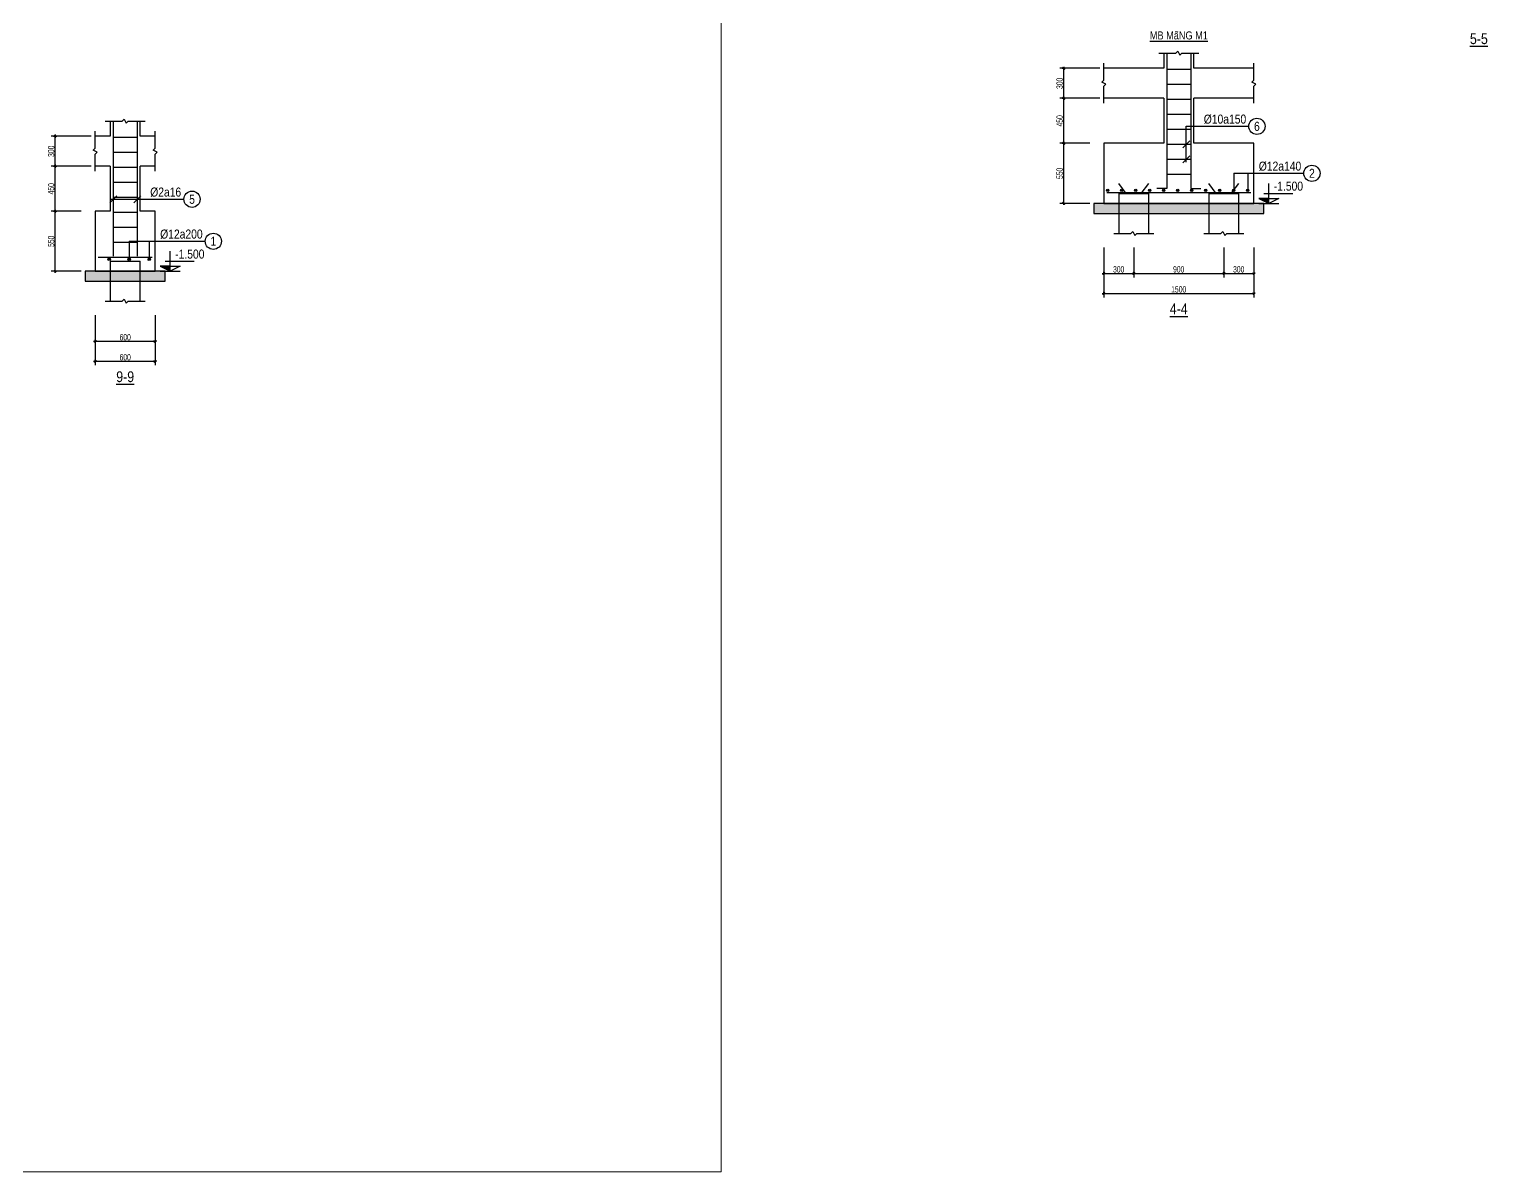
# Model space of a CAD drawing. Header units: millimetres. Extents: x 2451 to 189599, y 100744 to 200848.
# Drawn here: x 173695 to 188276, y 159902 to 171325 of the extents above; entities that cross this region are included whole.
import ezdxf
from ezdxf.enums import TextEntityAlignment as Align

# ---------------------------------------------------------------- set-up
doc = ezdxf.new("R2010")
doc.units = ezdxf.units.MM
for name, color, linetype in [('DIM', 1, 'Continuous'), ('STEEL', 4, 'Continuous'), ('TEXT', 7, 'Continuous')]:
    doc.layers.add(name, color=color, linetype=linetype)
doc.layers.add('TEXT NHỎ KC Dim - Ghi chú', color=3, linetype='Continuous', lineweight=18)
doc.styles.add('ARIAL', font='', dxfattribs={"width": 0.75})
doc.styles.add('ARIALH', font='', dxfattribs={"width": 0.75})
doc.styles.add('VNARIALH', font='', dxfattribs={"width": 0.75})
doc.styles.get('ARIAL').set_extended_font_data('RD Arial Narrow E')
doc.styles.get('ARIALH').set_extended_font_data('RD Arial NarrowH')
doc.styles.get('VNARIALH').set_extended_font_data('RD Arial NarrowH')
doc.dimstyles.new('DIM11', dxfattribs={"dimtxt": 63, "dimasz": 10.5, "dimexe": 40, "dimexo": 40, "dimgap": 7.875, "dimtad": 1, "dimdec": 0, "dimzin": 0, "dimdsep": 46, "dimtxsty": 'ARIAL', "dimblk": 'GACHCHEO', "dimcen": 0.09, "dimclre": 1, "dimclrt": 2, "dimadec": 0, "dimazin": 0, "dimtfac": 1, "dimtdec": 4, "dimtmove": 0, "dimatfit": 0, "dimldrblk": 'GACHCHEO', "dimfxl": 1, "dimtolj": 1, "dimtzin": 0, "dimarcsym": 0})

# ---------------------------------------------------------------- blocks, each defined once
blk = doc.blocks.new('GACHCHEO')
at = {"layer": 'DIM'}
for p, q in [((1.5, 0), (-1.5, 0)), ((0, 1.5), (0, -1.5))]:
    blk.add_line(p, q, dxfattribs=at)
at = {"layer": 'DIM', "color": 3}
blk.add_line((-1, -1), (1, 1), dxfattribs=at)
blk = doc.blocks.new('*D368')
at = {"layer": 'DEFPOINTS', "color": 0, "transparency": 16777216}
for p in [(184036, 170184), (184336, 170184), (184336, 169584)]:
    blk.add_point(p, dxfattribs=at)
at = {"layer": 'TEXT', "color": 1, "lineweight": -2, "transparency": 16777216}
for p, q in [((184296, 170184), (183996, 170184)), ((184296, 169584), (183996, 169584))]:
    blk.add_line(p, q, dxfattribs=at)
at = {"layer": 'TEXT', "color": 0, "lineweight": -2, "transparency": 16777216}
blk.add_line((184036, 169595), (184036, 170174), dxfattribs=at)
at = {"layer": 'TEXT', "color": 0, "lineweight": -2, "transparency": 16777216, "xscale": 10.5, "yscale": 10.5, "zscale": 10.5}
for p, rotation in [((184036, 170184), 90), ((184036, 169584), 270)]:
    blk.add_blockref('GACHCHEO', p, dxfattribs=dict(at, rotation=rotation))
at = {"layer": 'TEXT', "color": 2, "transparency": 16777216, "insert": (183996, 169884), "char_height": 63, "attachment_point": 5, "rotation": 90, "style": 'ARIAL'}
blk.add_mtext('\\A1;550', dxfattribs=at)
blk = doc.blocks.new('*D369')
at = {"layer": 'DEFPOINTS', "color": 0, "transparency": 16777216}
for p in [(184436, 169184), (184736, 169184), (184736, 168884)]:
    blk.add_point(p, dxfattribs=at)
at = {"layer": 'TEXT', "color": 1, "lineweight": -2, "transparency": 16777216}
for p, q in [((184436, 169144), (184436, 168844)), ((184736, 169144), (184736, 168844))]:
    blk.add_line(p, q, dxfattribs=at)
at = {"layer": 'TEXT', "color": 0, "lineweight": -2, "transparency": 16777216}
blk.add_line((184447, 168884), (184726, 168884), dxfattribs=at)
at = {"layer": 'TEXT', "color": 0, "lineweight": -2, "transparency": 16777216, "xscale": 10.5, "yscale": 10.5, "zscale": 10.5, "rotation": 180}
blk.add_blockref('GACHCHEO', (184436, 168884), dxfattribs=at)
at = {"layer": 'TEXT', "color": 0, "lineweight": -2, "transparency": 16777216, "xscale": 10.5, "yscale": 10.5, "zscale": 10.5}
blk.add_blockref('GACHCHEO', (184736, 168884), dxfattribs=at)
at = {"layer": 'TEXT', "color": 2, "transparency": 16777216, "insert": (184586, 168924), "char_height": 63, "attachment_point": 5, "style": 'ARIAL'}
blk.add_mtext('\\A1;300', dxfattribs=at)
blk = doc.blocks.new('*D370')
at = {"layer": 'DEFPOINTS', "color": 0, "transparency": 16777216}
for p in [(184736, 169184), (185636, 169184), (185636, 168884)]:
    blk.add_point(p, dxfattribs=at)
at = {"layer": 'TEXT', "color": 1, "lineweight": -2, "transparency": 16777216}
for p, q in [((184736, 169144), (184736, 168844)), ((185636, 169144), (185636, 168844))]:
    blk.add_line(p, q, dxfattribs=at)
at = {"layer": 'TEXT', "color": 0, "lineweight": -2, "transparency": 16777216}
blk.add_line((184747, 168884), (185626, 168884), dxfattribs=at)
at = {"layer": 'TEXT', "color": 0, "lineweight": -2, "transparency": 16777216, "xscale": 10.5, "yscale": 10.5, "zscale": 10.5, "rotation": 180}
blk.add_blockref('GACHCHEO', (184736, 168884), dxfattribs=at)
at = {"layer": 'TEXT', "color": 0, "lineweight": -2, "transparency": 16777216, "xscale": 10.5, "yscale": 10.5, "zscale": 10.5}
blk.add_blockref('GACHCHEO', (185636, 168884), dxfattribs=at)
at = {"layer": 'TEXT', "color": 2, "transparency": 16777216, "insert": (185186, 168924), "char_height": 63, "attachment_point": 5, "style": 'ARIAL'}
blk.add_mtext('\\A1;900', dxfattribs=at)
blk = doc.blocks.new('*D371')
at = {"layer": 'DEFPOINTS', "color": 0, "transparency": 16777216}
for p in [(185636, 169184), (185936, 169184), (185936, 168884)]:
    blk.add_point(p, dxfattribs=at)
at = {"layer": 'TEXT', "color": 1, "lineweight": -2, "transparency": 16777216}
for p, q in [((185636, 169144), (185636, 168844)), ((185936, 169144), (185936, 168844))]:
    blk.add_line(p, q, dxfattribs=at)
at = {"layer": 'TEXT', "color": 0, "lineweight": -2, "transparency": 16777216}
blk.add_line((185647, 168884), (185926, 168884), dxfattribs=at)
at = {"layer": 'TEXT', "color": 0, "lineweight": -2, "transparency": 16777216, "xscale": 10.5, "yscale": 10.5, "zscale": 10.5, "rotation": 180}
blk.add_blockref('GACHCHEO', (185636, 168884), dxfattribs=at)
at = {"layer": 'TEXT', "color": 0, "lineweight": -2, "transparency": 16777216, "xscale": 10.5, "yscale": 10.5, "zscale": 10.5}
blk.add_blockref('GACHCHEO', (185936, 168884), dxfattribs=at)
at = {"layer": 'TEXT', "color": 2, "transparency": 16777216, "insert": (185786, 168924), "char_height": 63, "attachment_point": 5, "style": 'ARIAL'}
blk.add_mtext('\\A1;300', dxfattribs=at)
blk = doc.blocks.new('*D372')
at = {"layer": 'DEFPOINTS', "color": 0, "transparency": 16777216}
for p in [(184436, 169184), (185936, 169184), (185936, 168684)]:
    blk.add_point(p, dxfattribs=at)
at = {"layer": 'TEXT', "color": 1, "lineweight": -2, "transparency": 16777216}
for p, q in [((184436, 169144), (184436, 168644)), ((185936, 169144), (185936, 168644))]:
    blk.add_line(p, q, dxfattribs=at)
at = {"layer": 'TEXT', "color": 0, "lineweight": -2, "transparency": 16777216}
blk.add_line((184447, 168684), (185926, 168684), dxfattribs=at)
at = {"layer": 'TEXT', "color": 0, "lineweight": -2, "transparency": 16777216, "xscale": 10.5, "yscale": 10.5, "zscale": 10.5, "rotation": 180}
blk.add_blockref('GACHCHEO', (184436, 168684), dxfattribs=at)
at = {"layer": 'TEXT', "color": 0, "lineweight": -2, "transparency": 16777216, "xscale": 10.5, "yscale": 10.5, "zscale": 10.5}
blk.add_blockref('GACHCHEO', (185936, 168684), dxfattribs=at)
at = {"layer": 'TEXT', "color": 2, "transparency": 16777216, "insert": (185186, 168724), "char_height": 63, "attachment_point": 5, "style": 'ARIAL'}
blk.add_mtext('\\A1;1500', dxfattribs=at)
blk = doc.blocks.new('*D338')
at = {"layer": 'DEFPOINTS', "color": 0, "transparency": 16777216}
for p in [(173955, 169505), (174255, 169505), (174255, 168905)]:
    blk.add_point(p, dxfattribs=at)
at = {"layer": 'TEXT', "color": 1, "lineweight": -2, "transparency": 16777216}
for p, q in [((174215, 169505), (173915, 169505)), ((174215, 168905), (173915, 168905))]:
    blk.add_line(p, q, dxfattribs=at)
at = {"layer": 'TEXT', "color": 0, "lineweight": -2, "transparency": 16777216}
blk.add_line((173955, 168915), (173955, 169494), dxfattribs=at)
at = {"layer": 'TEXT', "color": 0, "lineweight": -2, "transparency": 16777216, "xscale": 10.5, "yscale": 10.5, "zscale": 10.5}
for p, rotation in [((173955, 169505), 90), ((173955, 168905), 270)]:
    blk.add_blockref('GACHCHEO', p, dxfattribs=dict(at, rotation=rotation))
at = {"layer": 'TEXT', "color": 2, "transparency": 16777216, "insert": (173915, 169205), "char_height": 63, "attachment_point": 5, "rotation": 90, "style": 'ARIAL'}
blk.add_mtext('\\A1;550', dxfattribs=at)
blk = doc.blocks.new('*D340')
at = {"layer": 'DEFPOINTS', "color": 0, "transparency": 16777216}
for p in [(174355, 168505), (174955, 168505), (174955, 168205)]:
    blk.add_point(p, dxfattribs=at)
at = {"layer": 'TEXT', "color": 1, "lineweight": -2, "transparency": 16777216}
for p, q in [((174355, 168465), (174355, 168165)), ((174955, 168465), (174955, 168165))]:
    blk.add_line(p, q, dxfattribs=at)
at = {"layer": 'TEXT', "color": 0, "lineweight": -2, "transparency": 16777216}
blk.add_line((174365, 168205), (174944, 168205), dxfattribs=at)
at = {"layer": 'TEXT', "color": 0, "lineweight": -2, "transparency": 16777216, "xscale": 10.5, "yscale": 10.5, "zscale": 10.5, "rotation": 180}
blk.add_blockref('GACHCHEO', (174355, 168205), dxfattribs=at)
at = {"layer": 'TEXT', "color": 0, "lineweight": -2, "transparency": 16777216, "xscale": 10.5, "yscale": 10.5, "zscale": 10.5}
blk.add_blockref('GACHCHEO', (174955, 168205), dxfattribs=at)
at = {"layer": 'TEXT', "color": 2, "transparency": 16777216, "insert": (174655, 168245), "char_height": 63, "attachment_point": 5, "style": 'ARIAL'}
blk.add_mtext('\\A1;600', dxfattribs=at)
blk = doc.blocks.new('*D341')
at = {"layer": 'DEFPOINTS', "color": 0, "transparency": 16777216}
for p in [(174355, 168505), (174955, 168505), (174955, 168005)]:
    blk.add_point(p, dxfattribs=at)
at = {"layer": 'TEXT', "color": 1, "lineweight": -2, "transparency": 16777216}
for p, q in [((174355, 168465), (174355, 167965)), ((174955, 168465), (174955, 167965))]:
    blk.add_line(p, q, dxfattribs=at)
at = {"layer": 'TEXT', "color": 0, "lineweight": -2, "transparency": 16777216}
blk.add_line((174365, 168005), (174944, 168005), dxfattribs=at)
at = {"layer": 'TEXT', "color": 0, "lineweight": -2, "transparency": 16777216, "xscale": 10.5, "yscale": 10.5, "zscale": 10.5, "rotation": 180}
blk.add_blockref('GACHCHEO', (174355, 168005), dxfattribs=at)
at = {"layer": 'TEXT', "color": 0, "lineweight": -2, "transparency": 16777216, "xscale": 10.5, "yscale": 10.5, "zscale": 10.5}
blk.add_blockref('GACHCHEO', (174955, 168005), dxfattribs=at)
at = {"layer": 'TEXT', "color": 2, "transparency": 16777216, "insert": (174655, 168045), "char_height": 63, "attachment_point": 5, "style": 'ARIAL'}
blk.add_mtext('\\A1;600', dxfattribs=at)
blk = doc.blocks.new('*D322')
at = {"layer": 'DEFPOINTS', "color": 0, "transparency": 16777216}
for p in [(173955, 169955), (174355, 169955), (174255, 169505)]:
    blk.add_point(p, dxfattribs=at)
at = {"layer": 'TEXT', "color": 1, "lineweight": -2, "transparency": 16777216}
for p, q in [((174315, 169955), (173915, 169955)), ((174215, 169505), (173915, 169505))]:
    blk.add_line(p, q, dxfattribs=at)
at = {"layer": 'TEXT', "color": 0, "lineweight": -2, "transparency": 16777216}
blk.add_line((173955, 169515), (173955, 169944), dxfattribs=at)
at = {"layer": 'TEXT', "color": 0, "lineweight": -2, "transparency": 16777216, "xscale": 10.5, "yscale": 10.5, "zscale": 10.5}
for p, rotation in [((173955, 169955), 90), ((173955, 169505), 270)]:
    blk.add_blockref('GACHCHEO', p, dxfattribs=dict(at, rotation=rotation))
at = {"layer": 'TEXT', "color": 2, "transparency": 16777216, "insert": (173915, 169730), "char_height": 63, "attachment_point": 5, "rotation": 90, "style": 'ARIAL'}
blk.add_mtext('\\A1;450', dxfattribs=at)
blk = doc.blocks.new('*D323')
at = {"layer": 'DEFPOINTS', "color": 0, "transparency": 16777216}
for p in [(173955, 170255), (174355, 170255), (174355, 169955)]:
    blk.add_point(p, dxfattribs=at)
at = {"layer": 'TEXT', "color": 1, "lineweight": -2, "transparency": 16777216}
for p, q in [((174315, 170255), (173915, 170255)), ((174315, 169955), (173915, 169955))]:
    blk.add_line(p, q, dxfattribs=at)
at = {"layer": 'TEXT', "color": 0, "lineweight": -2, "transparency": 16777216}
blk.add_line((173955, 169965), (173955, 170244), dxfattribs=at)
at = {"layer": 'TEXT', "color": 0, "lineweight": -2, "transparency": 16777216, "xscale": 10.5, "yscale": 10.5, "zscale": 10.5}
for p, rotation in [((173955, 170255), 90), ((173955, 169955), 270)]:
    blk.add_blockref('GACHCHEO', p, dxfattribs=dict(at, rotation=rotation))
at = {"layer": 'TEXT', "color": 2, "transparency": 16777216, "insert": (173915, 170105), "char_height": 63, "attachment_point": 5, "rotation": 90, "style": 'ARIAL'}
blk.add_mtext('\\A1;300', dxfattribs=at)
blk = doc.blocks.new('*D277')
at = {"layer": 'DEFPOINTS', "color": 0, "transparency": 16777216}
for p in [(184036, 170634), (184436, 170634), (184336, 170184)]:
    blk.add_point(p, dxfattribs=at)
at = {"layer": 'TEXT', "color": 1, "lineweight": -2, "transparency": 16777216}
for p, q in [((184396, 170634), (183996, 170634)), ((184296, 170184), (183996, 170184))]:
    blk.add_line(p, q, dxfattribs=at)
at = {"layer": 'TEXT', "color": 0, "lineweight": -2, "transparency": 16777216}
blk.add_line((184036, 170195), (184036, 170624), dxfattribs=at)
at = {"layer": 'TEXT', "color": 0, "lineweight": -2, "transparency": 16777216, "xscale": 10.5, "yscale": 10.5, "zscale": 10.5}
for p, rotation in [((184036, 170634), 90), ((184036, 170184), 270)]:
    blk.add_blockref('GACHCHEO', p, dxfattribs=dict(at, rotation=rotation))
at = {"layer": 'TEXT', "color": 2, "transparency": 16777216, "insert": (183996, 170409), "char_height": 63, "attachment_point": 5, "rotation": 90, "style": 'ARIAL'}
blk.add_mtext('\\A1;450', dxfattribs=at)
blk = doc.blocks.new('*D278')
at = {"layer": 'DEFPOINTS', "color": 0, "transparency": 16777216}
for p in [(184036, 170934), (184436, 170934), (184436, 170634)]:
    blk.add_point(p, dxfattribs=at)
at = {"layer": 'TEXT', "color": 1, "lineweight": -2, "transparency": 16777216}
for p, q in [((184396, 170934), (183996, 170934)), ((184396, 170634), (183996, 170634))]:
    blk.add_line(p, q, dxfattribs=at)
at = {"layer": 'TEXT', "color": 0, "lineweight": -2, "transparency": 16777216}
blk.add_line((184036, 170645), (184036, 170924), dxfattribs=at)
at = {"layer": 'TEXT', "color": 0, "lineweight": -2, "transparency": 16777216, "xscale": 10.5, "yscale": 10.5, "zscale": 10.5}
for p, rotation in [((184036, 170934), 90), ((184036, 170634), 270)]:
    blk.add_blockref('GACHCHEO', p, dxfattribs=dict(at, rotation=rotation))
at = {"layer": 'TEXT', "color": 2, "transparency": 16777216, "insert": (183996, 170784), "char_height": 63, "attachment_point": 5, "rotation": 90, "style": 'ARIAL'}
blk.add_mtext('\\A1;300', dxfattribs=at)

msp = doc.modelspace()

# ---------------------------------------------------------------- hatches: boundary and pattern name
at = {"layer": 'TEXT'}
h = msp.add_hatch(color=4, dxfattribs=at)
edge = h.paths.add_edge_path()
edge.add_arc((184476.4, 169714.1), 12, 0, 180)
edge.add_arc((184476.4, 169714.1), 12, 180, 360)
h = msp.add_hatch(color=4, dxfattribs=at)
edge = h.paths.add_edge_path()
edge.add_arc((184616.4, 169714.1), 12, 0, 180)
edge.add_arc((184616.4, 169714.1), 12, 180, 360)
h = msp.add_hatch(color=4, dxfattribs=at)
edge = h.paths.add_edge_path()
edge.add_arc((184756.4, 169714.1), 12, 0, 180)
edge.add_arc((184756.4, 169714.1), 12, 180, 360)
h = msp.add_hatch(color=4, dxfattribs=at)
edge = h.paths.add_edge_path()
edge.add_arc((184896.4, 169714.1), 12, 0, 180)
edge.add_arc((184896.4, 169714.1), 12, 180, 360)
h = msp.add_hatch(color=4, dxfattribs=at)
edge = h.paths.add_edge_path()
edge.add_arc((185036.4, 169714.1), 12, 0, 180)
edge.add_arc((185036.4, 169714.1), 12, 180, 360)
h = msp.add_hatch(color=4, dxfattribs=at)
edge = h.paths.add_edge_path()
edge.add_arc((185176.4, 169714.1), 12, 0, 180)
edge.add_arc((185176.4, 169714.1), 12, 180, 360)
h = msp.add_hatch(color=4, dxfattribs=at)
edge = h.paths.add_edge_path()
edge.add_arc((185316.4, 169714.1), 12, 0, 180)
edge.add_arc((185316.4, 169714.1), 12, 180, 360)
h = msp.add_hatch(color=4, dxfattribs=at)
edge = h.paths.add_edge_path()
edge.add_arc((185456.4, 169714.1), 12, 0, 180)
edge.add_arc((185456.4, 169714.1), 12, 180, 360)
h = msp.add_hatch(color=4, dxfattribs=at)
edge = h.paths.add_edge_path()
edge.add_arc((185596.4, 169714.1), 12, 0, 180)
edge.add_arc((185596.4, 169714.1), 12, 180, 360)
h = msp.add_hatch(color=4, dxfattribs=at)
edge = h.paths.add_edge_path()
edge.add_arc((185736.4, 169714.1), 12, 0, 180)
edge.add_arc((185736.4, 169714.1), 12, 180, 360)
h = msp.add_hatch(color=4, dxfattribs=at)
edge = h.paths.add_edge_path()
edge.add_arc((185876.4, 169714.1), 12, 0, 180)
edge.add_arc((185876.4, 169714.1), 12, 180, 360)
for color, points in [(7, [(184336.4, 169584.1), (184336.4, 169484.1), (186036.4, 169484.1), (186036.4, 169584.1), (184336.4, 169584.1)]), (1, [(185986.4, 169634.1), (186086.4, 169584.1), (186086.4, 169634.1), (185986.4, 169634.1)]), (7, [(174254.9, 168904.9), (174254.9, 168804.9), (175054.9, 168804.9), (175054.9, 168904.9), (174254.9, 168904.9)]), (1, [(175004.9, 168954.9), (175104.9, 168904.9), (175104.9, 168954.9), (175004.9, 168954.9)])]:
    msp.add_hatch(color=color, dxfattribs=at).paths.add_polyline_path(points)
h = msp.add_hatch(color=4, dxfattribs=at)
edge = h.paths.add_edge_path()
edge.add_arc((174494.9, 169024.9), 12, 0, 180)
edge.add_arc((174494.9, 169024.9), 12, 180, 360)
h = msp.add_hatch(color=4, dxfattribs=at)
edge = h.paths.add_edge_path()
edge.add_arc((174694.9, 169024.9), 12, 0, 180)
edge.add_arc((174694.9, 169024.9), 12, 180, 360)
h = msp.add_hatch(color=4, dxfattribs=at)
edge = h.paths.add_edge_path()
edge.add_arc((174894.9, 169024.9), 12, 0, 180)
edge.add_arc((174894.9, 169024.9), 12, 180, 360)

# ---------------------------------------------------------------- linework, layer by layer
at = {"layer": 'TEXT', "color": 7}
for p, q in [((184986.4, 171084.1), (185156.4, 171084.1)), ((185036.4, 171084.1), (185036.4, 170934.1)), ((185156.4, 171084.1), (185176.4, 171104.1)), ((185176.4, 171104.1), (185196.4, 171064.1)), ((185196.4, 171064.1), (185216.4, 171084.1)), ((185216.4, 171084.1), (185386.4, 171084.1)), ((185336.4, 170934.1), (185336.4, 171084.1)), ((184436.4, 170814.1), (184436.4, 170984.1)), ((185036.4, 170934.1), (184436.4, 170934.1)), ((185936.4, 170934.1), (185336.4, 170934.1)), ((185936.4, 170814.1), (185936.4, 170984.1)), ((184416.4, 170794.1), (184436.4, 170814.1)), ((184456.4, 170774.1), (184416.4, 170794.1)), ((184436.4, 170754.1), (184456.4, 170774.1)), ((184436.4, 170584.1), (184436.4, 170754.1)), ((185916.4, 170794.1), (185936.4, 170814.1)), ((185956.4, 170774.1), (185916.4, 170794.1)), ((185936.4, 170754.1), (185956.4, 170774.1)), ((185936.4, 170584.1), (185936.4, 170754.1)), ((185036.4, 170634.1), (184436.4, 170634.1)), ((185036.4, 170634.1), (185036.4, 170184.1)), ((185936.4, 170634.1), (185336.4, 170634.1)), ((185336.4, 170184.1), (185336.4, 170634.1)), ((174354.9, 170134.9), (174354.9, 170304.9)), ((174454.9, 170404.9), (174624.9, 170404.9)), ((174504.9, 170404.9), (174504.9, 170254.9)), ((174624.9, 170404.9), (174644.9, 170424.9)), ((174644.9, 170424.9), (174664.9, 170384.9)), ((174664.9, 170384.9), (174684.9, 170404.9)), ((174684.9, 170404.9), (174854.9, 170404.9)), ((174804.9, 170254.9), (174804.9, 170404.9)), ((174954.9, 170134.9), (174954.9, 170304.9)), ((185036.4, 170384.1), (185036.4, 170184.1)), ((185336.4, 170184.1), (185336.4, 170384.1)), ((174504.9, 170254.9), (174354.9, 170254.9)), ((174954.9, 170254.9), (174804.9, 170254.9)), ((185036.4, 170184.1), (184436.4, 170184.1)), ((184436.4, 170184.1), (184436.4, 169584.1)), ((185936.4, 170184.1), (185336.4, 170184.1)), ((185936.4, 169584.1), (185936.4, 170184.1)), ((174334.9, 170114.9), (174354.9, 170134.9)), ((174374.9, 170094.9), (174334.9, 170114.9)), ((174354.9, 170074.9), (174374.9, 170094.9)), ((174354.9, 169904.9), (174354.9, 170074.9)), ((174934.9, 170114.9), (174954.9, 170134.9)), ((174974.9, 170094.9), (174934.9, 170114.9)), ((174954.9, 170074.9), (174974.9, 170094.9)), ((174954.9, 169904.9), (174954.9, 170074.9)), ((174504.9, 169954.9), (174354.9, 169954.9)), ((174504.9, 169954.9), (174504.9, 169504.9)), ((174954.9, 169954.9), (174804.9, 169954.9)), ((174804.9, 169504.9), (174804.9, 169954.9)), ((174504.9, 169704.9), (174504.9, 169504.9)), ((174804.9, 169504.9), (174804.9, 169704.9)), ((184436.4, 169584.1), (185936.4, 169584.1)), ((174504.9, 169504.9), (174354.9, 169504.9)), ((174354.9, 169504.9), (174354.9, 168904.9)), ((174954.9, 169504.9), (174804.9, 169504.9)), ((174954.9, 168904.9), (174954.9, 169504.9)), ((174354.9, 168904.9), (174954.9, 168904.9))]:
    msp.add_line(p, q, dxfattribs=at)
at = {"layer": 'TEXT', "color": 4}
for p, q in [((185066.4, 171084.1), (185066.4, 169734.1)), ((185306.4, 171084.1), (185306.4, 169734.1)), ((185066.4, 170924.1), (185306.4, 170924.1)), ((185066.4, 170774.1), (185306.4, 170774.1)), ((185066.4, 170624.1), (185306.4, 170624.1)), ((185066.4, 170474.1), (185306.4, 170474.1)), ((174534.9, 170404.9), (174534.9, 169054.9)), ((174774.9, 170404.9), (174774.9, 169054.9)), ((185066.4, 170384.1), (185066.4, 169734.1)), ((185066.4, 170324.1), (185306.4, 170324.1)), ((185306.4, 170384.1), (185306.4, 169734.1)), ((174534.9, 170244.9), (174774.9, 170244.9)), ((185066.4, 170174.1), (185306.4, 170174.1)), ((174534.9, 170094.9), (174774.9, 170094.9)), ((185066.4, 170024.1), (185306.4, 170024.1)), ((174534.9, 169944.9), (174774.9, 169944.9)), ((185066.4, 169874.1), (185306.4, 169874.1)), ((174534.9, 169794.9), (174774.9, 169794.9)), ((184661.4, 169684.1), (184586.4, 169784.1)), ((184811.4, 169684.1), (184886.4, 169784.1)), ((185066.4, 169734.1), (184966.4, 169734.1)), ((185306.4, 169734.1), (185406.4, 169734.1)), ((185561.4, 169684.1), (185486.4, 169784.1)), ((185711.4, 169684.1), (185786.4, 169784.1)), ((174534.9, 169704.9), (174534.9, 169054.9)), ((174534.9, 169644.9), (174774.9, 169644.9)), ((174774.9, 169704.9), (174774.9, 169054.9)), ((184466.4, 169694.1), (185906.4, 169694.1)), ((174534.9, 169494.9), (174774.9, 169494.9)), ((174534.9, 169344.9), (174774.9, 169344.9)), ((174534.9, 169194.9), (174774.9, 169194.9)), ((174384.9, 169044.9), (174924.9, 169044.9))]:
    msp.add_line(p, q, dxfattribs=at)
at = {"layer": 'TEXT', "color": 1}
for p, q in [((185261.4, 169994.1), (185261.4, 170354.1)), ((185261.4, 170354.1), (185886.6, 170354.1)), ((185736.4, 169884.1), (185736.4, 169714.1)), ((185736.4, 169884.1), (186436.6, 169884.1)), ((185876.4, 169884.1), (185876.4, 169714.1)), ((186086.4, 169584.1), (186086.4, 169784.1)), ((174504.9, 169624.9), (175242.3, 169624.9)), ((185986.4, 169634.1), (186186.4, 169634.1)), ((185986.4, 169634.1), (186086.4, 169584.1)), ((185986.4, 169584.1), (186186.4, 169584.1)), ((186036.4, 169684.1), (186327.4, 169684.1)), ((186186.4, 169634.1), (186086.4, 169584.1)), ((174694.9, 169204.9), (174694.9, 169034.9)), ((174694.9, 169204.9), (175455.1, 169204.9)), ((174894.9, 169204.9), (174894.9, 169034.9)), ((175054.9, 169004.9), (175345.8, 169004.9)), ((175104.9, 168904.9), (175104.9, 169104.9)), ((175004.9, 168954.9), (175204.9, 168954.9)), ((175004.9, 168954.9), (175104.9, 168904.9)), ((175004.9, 168904.9), (175204.9, 168904.9)), ((175204.9, 168954.9), (175104.9, 168904.9))]:
    msp.add_line(p, q, dxfattribs=at)
at = {"layer": 'TEXT', "color": 3}
for p, q in [((185226.4, 170139.1), (185296.4, 170209.1)), ((185226.4, 169989.1), (185296.4, 170059.1)), ((174499.9, 169589.9), (174569.9, 169659.9)), ((174739.9, 169589.9), (174809.9, 169659.9)), ((184586.4, 169684.1), (184886.4, 169684.1)), ((184586.4, 169684.1), (184586.4, 169284.1)), ((184886.4, 169284.1), (184886.4, 169684.1)), ((185486.4, 169684.1), (185786.4, 169684.1)), ((185486.4, 169684.1), (185486.4, 169284.1)), ((185786.4, 169284.1), (185786.4, 169684.1)), ((184536.4, 169284.1), (184706.4, 169284.1)), ((184706.4, 169284.1), (184726.4, 169304.1)), ((184726.4, 169304.1), (184746.4, 169264.1)), ((184746.4, 169264.1), (184766.4, 169284.1)), ((184766.4, 169284.1), (184936.4, 169284.1)), ((185436.4, 169284.1), (185606.4, 169284.1)), ((185606.4, 169284.1), (185626.4, 169304.1)), ((185626.4, 169304.1), (185646.4, 169264.1)), ((185646.4, 169264.1), (185666.4, 169284.1)), ((185666.4, 169284.1), (185836.4, 169284.1)), ((174504.9, 169004.9), (174804.9, 169004.9)), ((174504.9, 169004.9), (174504.9, 168604.9)), ((174804.9, 168604.9), (174804.9, 169004.9)), ((174454.9, 168604.9), (174624.9, 168604.9)), ((174624.9, 168604.9), (174644.9, 168624.9)), ((174644.9, 168624.9), (174664.9, 168584.9)), ((174664.9, 168584.9), (174684.9, 168604.9)), ((174684.9, 168604.9), (174854.9, 168604.9))]:
    msp.add_line(p, q, dxfattribs=at)
at = {"layer": 'TEXT', "color": 7}
for points in [[(184336.4, 169584.1), (184336.4, 169484.1), (186036.4, 169484.1), (186036.4, 169584.1), (184336.4, 169584.1)], [(174254.9, 168904.9), (174254.9, 168804.9), (175054.9, 168804.9), (175054.9, 168904.9), (174254.9, 168904.9)]]:
    msp.add_lwpolyline(points, dxfattribs=at)
at = {"layer": 'TEXT', "color": 1}
for points in [[(185986.4, 169634.1), (186086.4, 169584.1), (186086.4, 169634.1), (185986.4, 169634.1)], [(175004.9, 168954.9), (175104.9, 168904.9), (175104.9, 168954.9), (175004.9, 168954.9)]]:
    msp.add_lwpolyline(points, dxfattribs=at)
for centre in [(185967.6, 170354.1), (186517.6, 169884.1), (175323.3, 169624.9), (175536.1, 169204.9)]:
    msp.add_circle(centre, 81, dxfattribs=at)
at = {"layer": 'TEXT', "color": 4}
for centre in [(184476.4, 169714.1), (184616.4, 169714.1), (184756.4, 169714.1), (184896.4, 169714.1), (185036.4, 169714.1), (185176.4, 169714.1), (185316.4, 169714.1), (185456.4, 169714.1), (185596.4, 169714.1), (185736.4, 169714.1), (185876.4, 169714.1), (174494.9, 169024.9), (174694.9, 169024.9), (174894.9, 169024.9)]:
    msp.add_circle(centre, 12, dxfattribs=at)
at = {"layer": 'TEXT NHỎ KC Dim - Ghi chú'}
msp.add_lwpolyline([(157050.1, 183131.6), (180613.6, 183131.6), (180613.6, 159902.4), (157050.1, 159902.4)], close=True, dxfattribs=at)

# ---------------------------------------------------------------- texts
at = {"layer": 'STEEL', "color": 4, "style": 'ARIALH'}
msp.add_text('%%UMB MãNG M1', height=80, dxfattribs=at).set_placement((184897.3, 171198.9), align=Align.BOTTOM_LEFT)
at = {"layer": 'TEXT', "color": 4, "style": 'VNARIALH'}
for s, p in [('%%U5-5', (188186.4, 171284.1)), ('%%U4-4', (185186.4, 168584.1)), ('%%U9-9', (174654.9, 167904.9))]:
    msp.add_text(s, height=108, dxfattribs=at).set_placement(p, align=Align.TOP_CENTER)
at = {"layer": 'TEXT', "color": 2, "style": 'ARIAL'}
for s, p in [('%%c10a150', (185436.4, 170354.1)), ('%%c12a140', (185986.4, 169884.1)), ('-1.500', (186136.4, 169684.1)), ('%%c12a200', (175004.9, 169204.9)), ('-1.500', (175154.9, 169004.9))]:
    msp.add_text(s, height=90, dxfattribs=at).set_placement(p, align=Align.BOTTOM_LEFT)
for s, p in [('6', (185967.6, 170309.1)), ('2', (186517.6, 169839.1)), ('5', (175323.4, 169579.9)), ('1', (175536.1, 169159.9))]:
    msp.add_text(s, height=90, dxfattribs=at).set_placement(p, align=Align.CENTER)
msp.add_text('%%c2a16', height=90, dxfattribs=at).set_placement((175214.9, 169624.9), align=Align.BOTTOM_RIGHT)

# ---------------------------------------------------------------- dimensions: what is measured, and where the dimension line sits
at = {"layer": 'TEXT', "color": 1}
for base, p1, p2, picture, middle in [((184036.4, 170934.1), (184436.4, 170634.1), (184436.4, 170934.1), '*D278', (183996.4, 170784.1)), ((184036.4, 170634.1), (184336.4, 170184.1), (184436.4, 170634.1), '*D277', (183996.4, 170409.1)), ((173954.9, 170254.9), (174354.9, 169954.9), (174354.9, 170254.9), '*D323', (173914.8, 170104.9)), ((173954.9, 169954.9), (174254.9, 169504.9), (174354.9, 169954.9), '*D322', (173914.9, 169729.9))]:
    dim = msp.add_linear_dim(base=base, p1=p1, p2=p2, angle=270, dimstyle='DIM11', dxfattribs=at)
    dim.commit()
    dim.dimension.update_dxf_attribs({"geometry": picture, "text_midpoint": middle})
for p1, p2, distance, text, picture, middle in [((184336.4, 169584.1), (184336.4, 170184.1), 300, '550', '*D368', (183996.4, 169884.1)), ((174254.9, 168904.9), (174254.9, 169504.9), 300, '550', '*D338', (173914.9, 169204.9)), ((184436.4, 169184.1), (184736.4, 169184.1), -300, '300', '*D369', (184586.4, 168924.2)), ((184436.4, 169184.1), (185936.4, 169184.1), -500, '1500', '*D372', (185186.4, 168724.2)), ((184736.4, 169184.1), (185636.4, 169184.1), -300, '900', '*D370', (185186.4, 168924.2)), ((185636.4, 169184.1), (185936.4, 169184.1), -300, '300', '*D371', (185786.4, 168924.2)), ((174354.9, 168504.9), (174954.9, 168504.9), -300, '600', '*D340', (174654.9, 168244.9)), ((174354.9, 168504.9), (174954.9, 168504.9), -500, '600', '*D341', (174654.9, 168044.9))]:
    dim = msp.add_aligned_dim(p1=p1, p2=p2, distance=distance, text=text, dimstyle='DIM11', dxfattribs=at)
    dim.commit()
    dim.dimension.update_dxf_attribs({"geometry": picture, "text_midpoint": middle})

doc.saveas('drawing.dxf')
